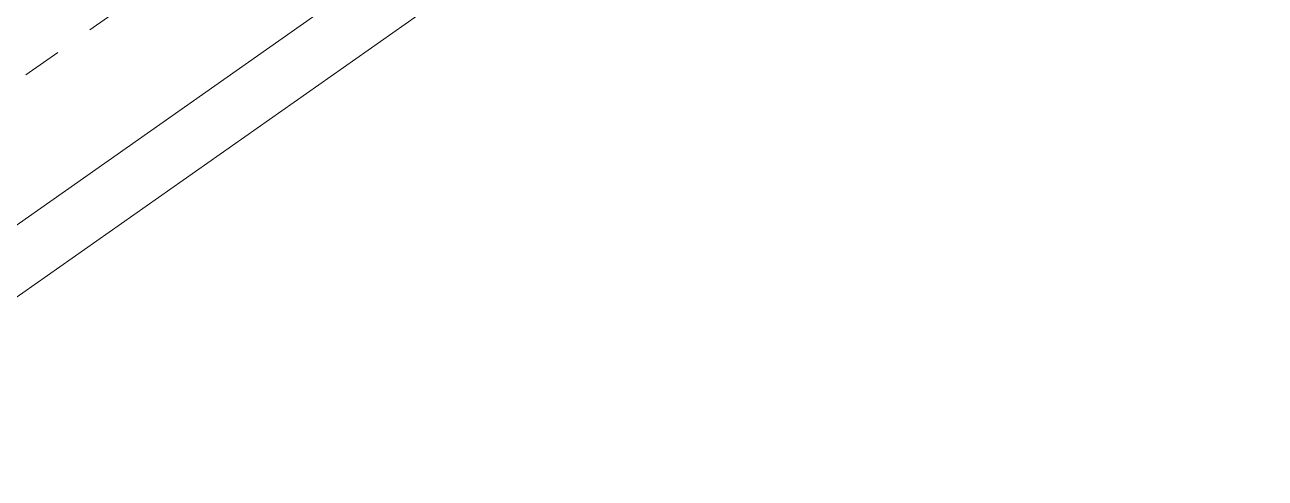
# Model space of a CAD drawing. Extents: x 274235 to 276654, y 142848 to 144425.
# Drawn here: x 276092.922 to 276096.086, y 143076.564 to 143077.721 of the extents above; entities that cross this region are included whole.
import ezdxf

# ---------------------------------------------------------------- set-up
doc = ezdxf.new("R2010")
doc.units = 0
doc.header["$LTSCALE"] = 1.5
doc.linetypes.add('ACM-G-CENTER', pattern=[50.800000000000004, 31.75, -6.350000000000001, 6.350000000000001, -6.350000000000001])
doc.layers.get('0').update_dxf_attribs({"linetype": 'CONTINUOUS', "lineweight": 0})
doc.layers.add('_ACM-A-GRID', color=3, linetype='CONTINUOUS', lineweight=5)
doc.layers.add('_ACM-A-WALL-FULL', color=6, linetype='CONTINUOUS', lineweight=13)

# ---------------------------------------------------------------- blocks, each defined once
blk = doc.blocks.new('5f0512')
at = {"layer": '_ACM-A-GRID', "linetype": 'ACM-G-CENTER'}
blk.add_line((-171310.9733945205, -105044.783174193), (-117853.7008865735, -51587.5106662364), dxfattribs=at)
at = {"layer": '_ACM-A-WALL-FULL', "lineweight": 18}
for p, q in [((-151900.8921972314, -86271.09807997465), (-148506.779647539, -82876.98553028214)), ((-148789.6223600144, -82947.69620840135), (-149532.0844799248, -83690.15832831187))]:
    blk.add_line(p, q, dxfattribs=at)

msp = doc.modelspace()

# ---------------------------------------------------------------- block references
at = {"xscale": 0.0009999999999999994, "yscale": 0.001, "zscale": 0.001, "rotation": 350.1075696352769}
msp.add_blockref('5f0512', (276254.5380815538, 143133.931731411), dxfattribs=at)

doc.saveas('drawing.dxf')
